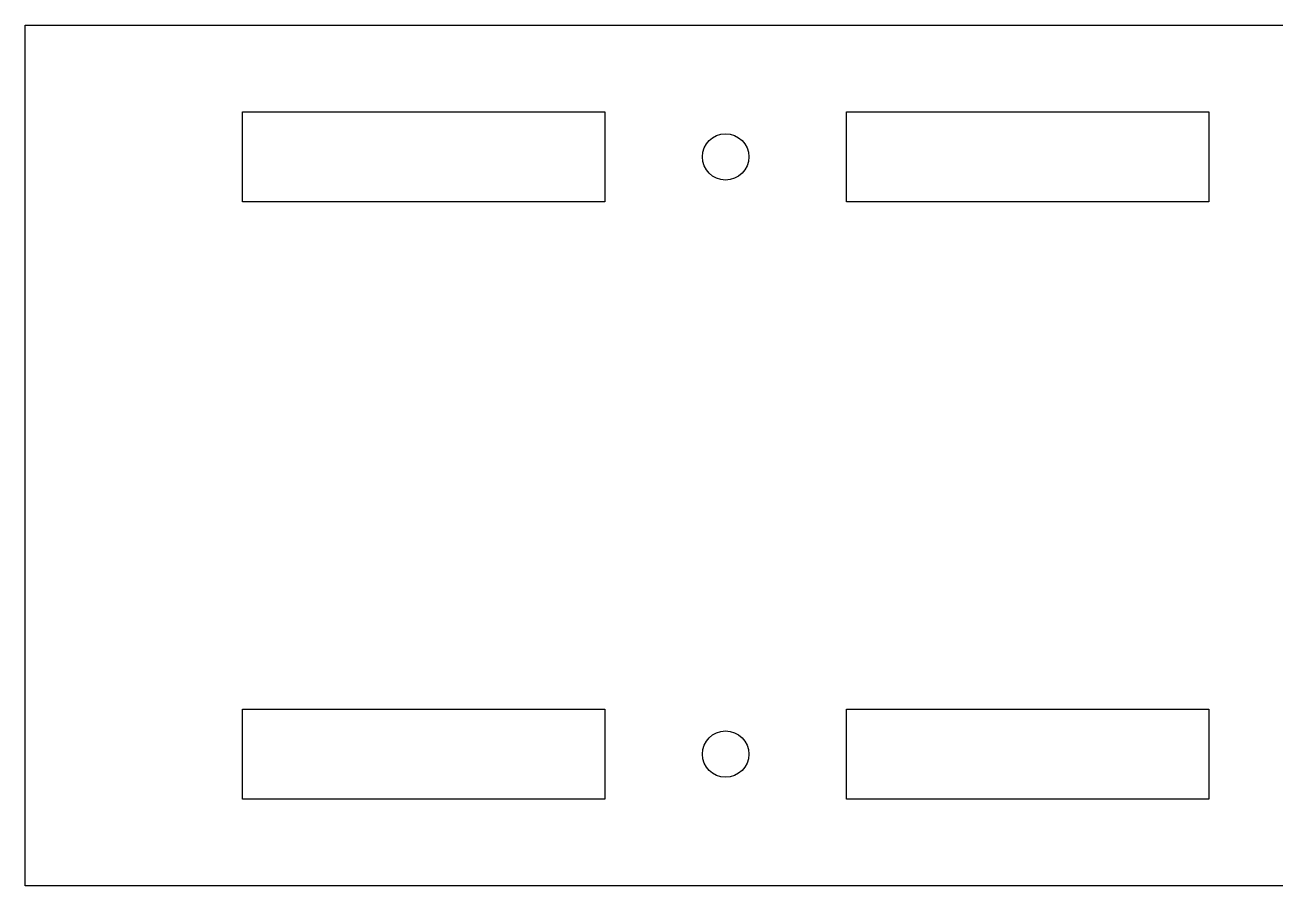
# Model space of a CAD drawing. Header units: millimetres. Extents: x -472 to 96, y -105 to 342.
# Drawn here: x -264.1 to -177.8, y 282.2 to 341.6 of the extents above; entities that cross this region are included whole.
import ezdxf

# ---------------------------------------------------------------- set-up
doc = ezdxf.new("R2010")
doc.units = ezdxf.units.MM

msp = doc.modelspace()

# ---------------------------------------------------------------- linework, layer by layer
at = {"color": 7, "linetype": 'Continuous', "lineweight": 25}
for p, q in [((-264.1, 341.6), (-84.1, 341.6)), ((-264.1, 282.2), (-264.1, 341.6)), ((-249.1, 335.6), (-224.1, 335.6)), ((-249.1, 329.4), (-249.1, 335.6)), ((-224.1, 335.6), (-224.1, 329.4)), ((-207.433, 335.6), (-182.433, 335.6)), ((-207.433, 329.4), (-207.433, 335.6)), ((-182.433, 335.6), (-182.433, 329.4)), ((-224.1, 329.4), (-249.1, 329.4)), ((-182.433, 329.4), (-207.433, 329.4)), ((-249.1, 294.4), (-224.1, 294.4)), ((-249.1, 288.2), (-249.1, 294.4)), ((-224.1, 294.4), (-224.1, 288.2)), ((-207.433, 294.4), (-182.433, 294.4)), ((-207.433, 288.2), (-207.433, 294.4)), ((-182.433, 294.4), (-182.433, 288.2)), ((-224.1, 288.2), (-249.1, 288.2)), ((-182.433, 288.2), (-207.433, 288.2)), ((-84.1, 282.2), (-264.1, 282.2))]:
    msp.add_line(p, q, dxfattribs=at)
for centre in [(-215.767, 332.5), (-215.767, 291.3)]:
    msp.add_circle(centre, 1.6, dxfattribs=at)

doc.saveas('drawing.dxf')
